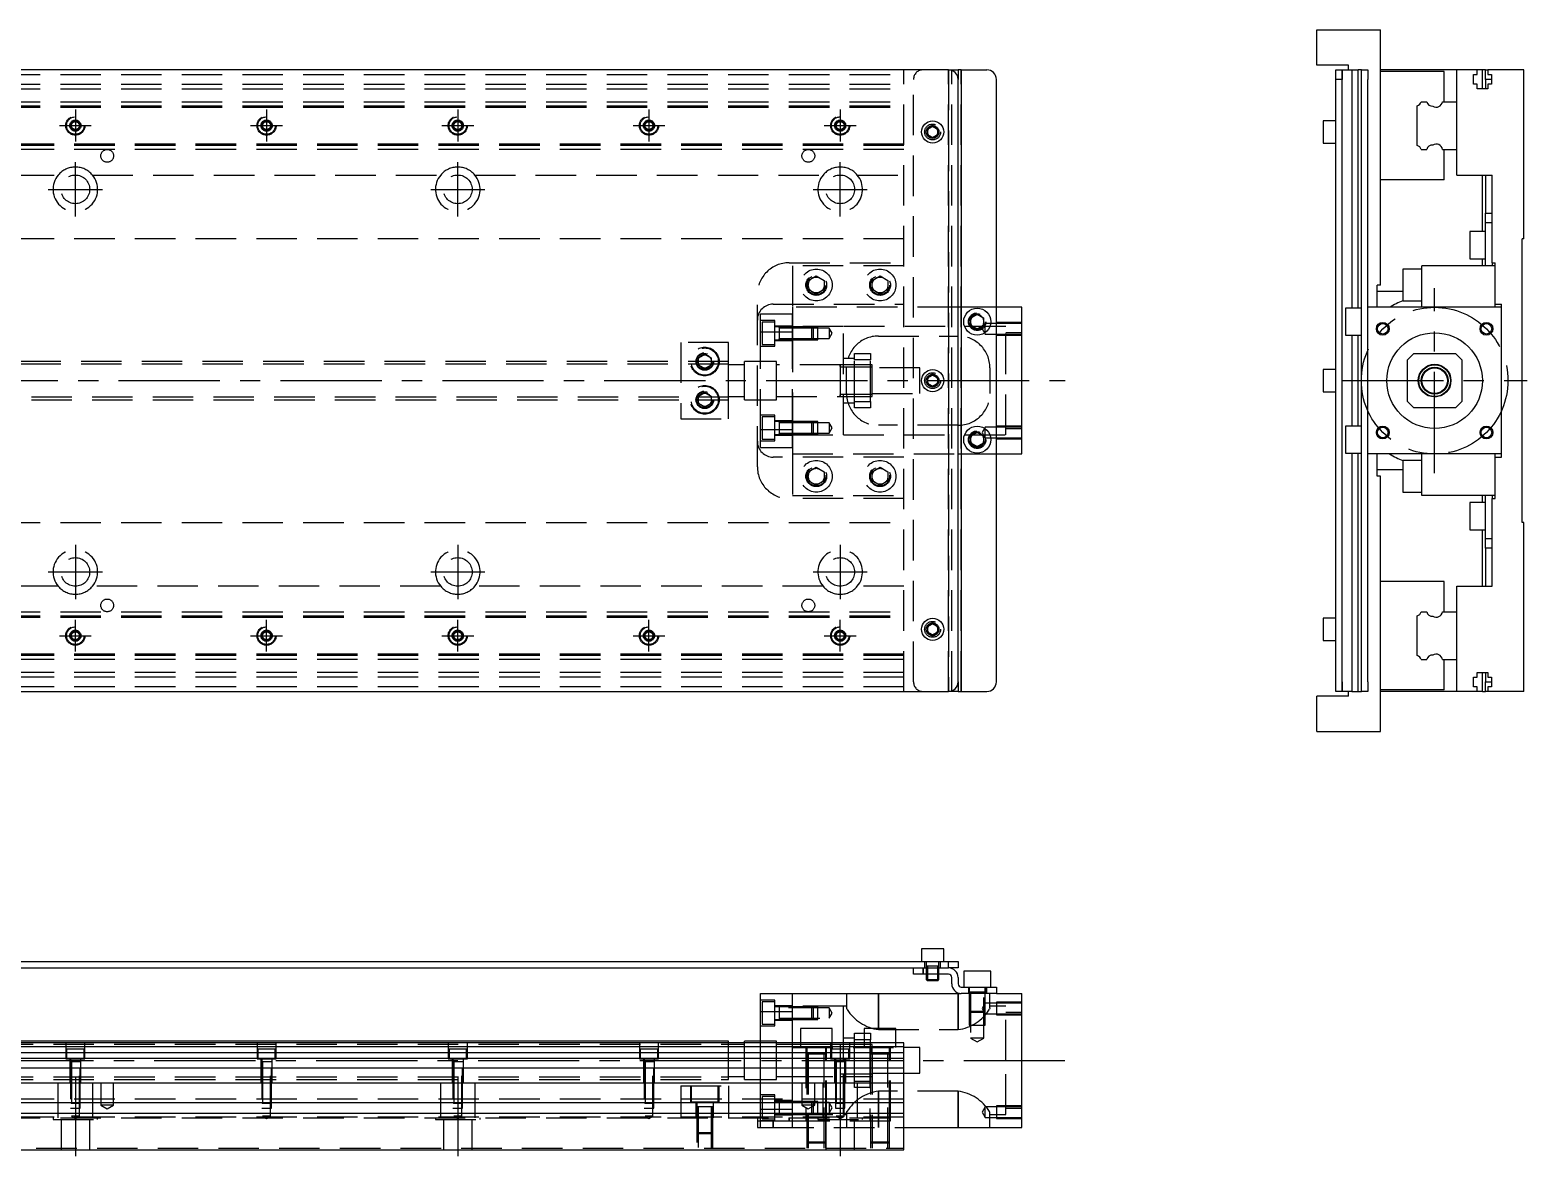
# Model space of a CAD drawing. Extents: x -28 to 973, y -273 to 112.
# Drawn here: x 502.7 to 972.5, y -243.2 to 110 of the extents above; entities that cross this region are included whole.
import ezdxf

# ---------------------------------------------------------------- set-up
doc = ezdxf.new("R2010")
doc.units = 0
doc.linetypes.add('CENTER', pattern=[50.8, 31.75, -6.35, 6.35, -6.35])
doc.linetypes.add('DASHED', pattern=[19.05, 12.7, -6.35])
doc.layers.get('0').update_dxf_attribs({"linetype": 'CONTINUOUS'})
doc.layers.add('CENTER', color=1, linetype='CENTER')

msp = doc.modelspace()

# ---------------------------------------------------------------- linework, layer by layer
at = {"color": 7, "linetype": 'CONTINUOUS'}
for p, q in [((906.53, 99), (906.53, 110)), ((906.53, 110), (926.53, 110)), ((926.53, 30), (926.53, 110)), ((916.53, 99), (906.53, 99)), ((916.53, 97.5), (916.53, 99)), ((791, 97.5), (3, 97.5)), ((791, 97.5), (794, 97.5)), ((794, 97.5), (794, 94.5)), ((795, 97.5), (794, 97.5)), ((794, -94.5), (794, 94.5)), ((795, 97.5), (795, -97.5)), ((795, 97.5), (803, 97.5)), ((806, -94.5), (806, 94.5)), ((912.53, 97.5), (914.53, 97.5)), ((912.53, 94.5), (912.53, 97.5)), ((914.53, 94.5), (912.53, 94.5)), ((912.53, -94.5), (912.53, 94.5)), ((914.53, 97.5), (917.53, 97.5)), ((914.53, 97.5), (914.53, 94.5)), ((914.53, -94.5), (914.53, 94.5)), ((917.53, 97.5), (917.53, 22.75)), ((917.53, 97.5), (919.53, 97.5)), ((919.53, 22.75), (919.53, 97.5)), ((920.53, 97.5), (919.53, 97.5)), ((920.53, 97.5), (922.53, 97.5)), ((920.53, 94.5), (920.53, 97.5)), ((920.53, -94.5), (920.53, 94.5)), ((922.53, 97.5), (922.53, 94.5)), ((922.53, 23), (922.53, 94.5)), ((950.53, 97.5), (926.53, 97.5)), ((946.53, 97), (926.53, 97)), ((946.53, 87.5), (946.53, 97)), ((950.53, 87.5), (950.53, 97.5)), ((956.83, 97.5), (950.53, 97.5)), ((955.68, 96), (956.83, 96)), ((955.68, 93), (955.68, 96)), ((958.53, 97.5), (956.83, 97.5)), ((956.83, 96), (956.83, 97.5)), ((958.53, 91.5), (958.53, 97.5)), ((959.53, 97.5), (958.53, 97.5)), ((959.53, 97.5), (960.23, 97.5)), ((959.53, 94.5), (959.53, 97.5)), ((961.38, 94.5), (959.53, 94.5)), ((959.53, 94.5), (959.53, 91.5)), ((960.23, 97.5), (960.23, 96)), ((971.53, 97.5), (960.23, 97.5)), ((960.23, 96), (961.38, 96)), ((961.38, 96), (961.38, 93)), ((971.53, 44.5), (971.53, 97.5)), ((956.83, 93), (955.68, 93)), ((956.83, 91.5), (956.83, 93)), ((960.23, 91.5), (956.83, 91.5)), ((960.23, 93), (960.23, 91.5)), ((961.38, 93), (960.23, 93)), ((938.03, 73.752272), (938.03, 86.247728)), ((939.282272, 87.5), (941.05668, 87.5)), ((946.007372, 87.5), (950.53, 87.5)), ((950.53, 72.5), (950.53, 87.5)), ((950.53, 72.5), (950.53, 87.5)), ((908.53, 81.5), (908.53, 78)), ((912.53, 81.5), (908.53, 81.5)), ((784.5, 78.866026), (786, 79.73205)), ((784.5, 77.133974), (784.5, 78.866026)), ((786, 76.26795), (784.5, 77.133974)), ((786, 79.73205), (787.5, 78.866026)), ((787.5, 77.133974), (786, 76.26795)), ((787.5, 78.866026), (787.5, 77.133974)), ((908.53, 78), (908.53, 74.5)), ((908.53, 74.5), (912.53, 74.5)), ((939.282272, 72.5), (941.05668, 72.5)), ((946.007372, 72.5), (950.53, 72.5)), ((946.53, 63), (946.53, 72.5)), ((950.53, 64.5), (950.53, 72.5)), ((946.53, 63), (926.53, 63)), ((950.53, 64.5), (961.53, 64.5)), ((958.53, 46.75), (958.53, 64.5)), ((959.53, 64.5), (959.53, 52.5)), ((961.53, 37), (961.53, 64.5)), ((959.53, 49.5), (959.53, 52.5)), ((959.53, 52.5), (961.53, 52.5)), ((961.53, 49.5), (959.53, 49.5)), ((959.53, 36), (959.53, 49.5)), ((954.53, 46.75), (954.53, 42.5)), ((959.53, 46.75), (954.53, 46.75)), ((954.53, 42.5), (954.53, 38.25)), ((971.53, 44.5), (971.03, 44.5)), ((971.03, -44.5), (971.03, 44.5)), ((954.53, 38.25), (959.53, 38.25)), ((958.53, 36), (958.53, 38.25)), ((933.53, 35), (933.53, 30)), ((939.53, 35), (933.53, 35)), ((962.53, 36), (939.53, 36)), ((939.53, 23), (939.53, 36)), ((961.53, 37), (962.53, 37)), ((961.53, 37), (961.53, 36)), ((962.53, 36), (962.53, 37)), ((962.53, 24), (962.53, 36)), ((962.53, 24), (962.53, 36)), ((926.53, 30), (925.53, 30)), ((925.53, 25), (925.53, 30)), ((933.53, 30), (933.53, 25)), ((933.53, 28), (925.53, 28)), ((925.53, 23), (925.53, 25)), ((933.53, 25), (939.53, 25)), ((962.53, 23), (962.53, 24)), ((962.53, 24), (964.53, 24)), ((964.53, 23), (964.53, 24)), ((798, 19.6547), (800, 20.809402)), ((798, 17.3453), (798, 19.6547)), ((800, 20.809402), (802, 19.6547)), ((802, 19.6547), (802, 17.3453)), ((814, 23), (806, 23)), ((814, -23), (814, 23)), ((915.53, 22.75), (915.53, 18.5)), ((920.53, 22.75), (915.53, 22.75)), ((922.53, -23), (922.53, 23)), ((964.53, 23), (922.53, 23)), ((964.53, -23), (964.53, 23)), ((800, 16.190598), (798, 17.3453)), ((802, 17.3453), (800, 16.190598)), ((915.53, 18.5), (915.53, 14.25)), ((915.53, 14.25), (920.53, 14.25)), ((917.53, 14.25), (917.53, -14.25)), ((919.53, -14.25), (919.53, 14.25)), ((937.03, 8.5), (935.03, 6.5)), ((935.03, -6.5), (935.03, 6.5)), ((937.03, 8.5), (950.03, 8.5)), ((952.03, 6.5), (950.03, 8.5)), ((952.03, 6.5), (952.03, -6.5)), ((784.5, 0.866026), (786, 1.73205)), ((784.5, -0.866026), (784.5, 0.866026)), ((786, 1.73205), (787.5, 0.866026)), ((787.5, 0.866026), (787.5, -0.866026)), ((908.53, 3.5), (908.53, 0)), ((912.53, 3.5), (908.53, 3.5)), ((786, -1.73205), (784.5, -0.866026)), ((787.5, -0.866026), (786, -1.73205)), ((908.53, 0), (908.53, -3.5)), ((908.53, -3.5), (912.53, -3.5)), ((935.03, -6.5), (937.03, -8.5)), ((950.03, -8.5), (937.03, -8.5)), ((950.03, -8.5), (952.03, -6.5)), ((798, -17.3453), (800, -16.190598)), ((798, -19.6547), (798, -17.3453)), ((800, -16.190598), (802, -17.3453)), ((802, -17.3453), (802, -19.6547)), ((915.53, -14.25), (915.53, -18.5)), ((920.53, -14.25), (915.53, -14.25)), ((915.53, -18.5), (915.53, -22.75)), ((800, -20.809402), (798, -19.6547)), ((802, -19.6547), (800, -20.809402)), ((806, -23), (814, -23)), ((915.53, -22.75), (920.53, -22.75)), ((917.53, -22.75), (917.53, -97.5)), ((919.53, -97.5), (919.53, -22.75)), ((964.53, -23), (922.53, -23)), ((922.53, -94.5), (922.53, -23)), ((925.53, -25), (925.53, -23)), ((939.53, -36), (939.53, -23)), ((962.53, -24), (962.53, -23)), ((964.53, -24), (964.53, -23)), ((925.53, -30), (925.53, -25)), ((933.53, -28), (925.53, -28)), ((933.53, -25), (933.53, -30)), ((939.53, -25), (933.53, -25)), ((962.53, -36), (962.53, -24)), ((962.53, -36), (962.53, -24)), ((962.53, -24), (964.53, -24)), ((926.53, -30), (925.53, -30)), ((926.53, -110), (926.53, -30)), ((933.53, -30), (933.53, -35)), ((933.53, -35), (939.53, -35)), ((962.53, -36), (939.53, -36)), ((958.53, -38.25), (958.53, -36)), ((959.53, -49.5), (959.53, -36)), ((961.53, -36), (961.53, -37)), ((961.53, -64.5), (961.53, -37)), ((961.53, -37), (962.53, -37)), ((962.53, -37), (962.53, -36)), ((954.53, -38.25), (954.53, -42.5)), ((959.53, -38.25), (954.53, -38.25)), ((954.53, -42.5), (954.53, -46.75)), ((954.53, -46.75), (959.53, -46.75)), ((958.53, -64.5), (958.53, -46.75)), ((971.53, -44.5), (971.03, -44.5)), ((971.53, -97.5), (971.53, -44.5)), ((959.53, -49.5), (961.53, -49.5)), ((959.53, -52.5), (959.53, -49.5)), ((961.53, -52.5), (959.53, -52.5)), ((959.53, -52.5), (959.53, -64.5)), ((946.53, -63), (926.53, -63)), ((946.53, -72.5), (946.53, -63)), ((950.53, -72.5), (950.53, -64.5)), ((950.53, -64.5), (961.53, -64.5)), ((908.53, -74.5), (908.53, -78)), ((912.53, -74.5), (908.53, -74.5)), ((938.03, -86.247728), (938.03, -73.752272)), ((939.282272, -72.5), (941.05668, -72.5)), ((946.007372, -72.5), (950.53, -72.5)), ((950.53, -87.5), (950.53, -72.5)), ((950.53, -87.5), (950.53, -72.5)), ((784.5, -77.133974), (786, -76.26795)), ((784.5, -78.866026), (784.5, -77.133974)), ((786, -79.73205), (784.5, -78.866026)), ((786, -76.26795), (787.5, -77.133974)), ((787.5, -78.866026), (786, -79.73205)), ((787.5, -77.133974), (787.5, -78.866026)), ((908.53, -78), (908.53, -81.5)), ((908.53, -81.5), (912.53, -81.5)), ((939.282272, -87.5), (941.05668, -87.5)), ((946.007372, -87.5), (950.53, -87.5)), ((946.53, -97), (946.53, -87.5)), ((950.53, -97.5), (950.53, -87.5)), ((955.68, -93), (956.83, -93)), ((955.68, -96), (955.68, -93)), ((956.83, -91.5), (960.23, -91.5)), ((956.83, -93), (956.83, -91.5)), ((958.53, -97.5), (958.53, -91.5)), ((959.53, -91.5), (959.53, -94.5)), ((960.23, -91.5), (960.23, -93)), ((960.23, -93), (961.38, -93)), ((961.38, -93), (961.38, -96)), ((3, -97.5), (791, -97.5)), ((794, -97.5), (791, -97.5)), ((794, -94.5), (794, -97.5)), ((794, -97.5), (795, -97.5)), ((795, -97.5), (803, -97.5)), ((912.53, -97.5), (912.53, -94.5)), ((914.53, -97.5), (912.53, -97.5)), ((914.53, -94.5), (914.53, -97.5)), ((917.53, -97.5), (914.53, -97.5)), ((916.53, -99), (916.53, -97.5)), ((917.53, -97.5), (919.53, -97.5)), ((919.53, -97.5), (920.53, -97.5)), ((920.53, -97.5), (920.53, -94.5)), ((922.53, -97.5), (920.53, -97.5)), ((922.53, -94.5), (922.53, -97.5)), ((946.53, -97), (926.53, -97)), ((950.53, -97.5), (926.53, -97.5)), ((956.83, -97.5), (950.53, -97.5)), ((956.83, -96), (955.68, -96)), ((956.83, -97.5), (956.83, -96)), ((958.53, -97.5), (956.83, -97.5)), ((958.53, -97.5), (959.53, -97.5)), ((959.53, -94.5), (961.38, -94.5)), ((959.53, -97.5), (959.53, -94.5)), ((960.23, -97.5), (959.53, -97.5)), ((960.23, -96), (960.23, -97.5)), ((961.38, -96), (960.23, -96)), ((971.53, -97.5), (960.23, -97.5)), ((906.53, -110), (906.53, -99)), ((916.53, -99), (906.53, -99)), ((906.53, -110), (926.53, -110)), ((789.5, -178.21), (782.5, -178.21)), ((782.5, -178.21), (782.5, -182.21)), ((789.5, -182.21), (789.5, -178.21)), ((497, -182.21), (791, -182.21)), ((791, -184.21), (791, -182.21)), ((791, -182.21), (794, -182.21)), ((794, -182.21), (794, -184.21)), ((497, -184.21), (783, -184.21)), ((780, -186.21), (780, -184.21)), ((783, -186.21), (780, -186.21)), ((783, -184.21), (791, -184.21)), ((783, -184.21), (791, -184.21)), ((791, -186.21), (783, -186.21)), ((784, -186.21), (784, -187.86)), ((784, -187.86), (788, -187.86)), ((784, -187.86), (784.35, -188.21)), ((784.35, -186.21), (784.35, -188.21)), ((787.65, -188.21), (787.65, -186.21)), ((787.65, -188.21), (788, -187.86)), ((788, -187.86), (788, -186.21)), ((794, -184.21), (791, -184.21)), ((792, -189.21), (792, -187.21)), ((794, -187.21), (794, -189.21)), ((804.25, -185.21), (795.75, -185.21)), ((795.75, -185.21), (795.75, -190.21)), ((804.25, -190.21), (804.25, -185.21)), ((732, -197.88029), (732, -192.21)), ((732, -192.21), (742, -192.21)), ((742, -192.21), (795, -192.21)), ((742, -207.71), (742, -192.21)), ((787.65, -188.21), (784.35, -188.21)), ((795, -190.21), (803, -190.21)), ((803, -192.21), (795, -192.21)), ((803, -192.21), (803, -190.21)), ((803, -190.21), (806, -190.21)), ((806, -192.21), (803, -192.21)), ((806, -190.21), (806, -192.21)), ((806, -192.21), (814, -192.21)), ((814, -234.21), (814, -192.21)), ((732, -197.88029), (742, -197.88029)), ((732, -207.71), (732, -197.88029)), ((754.5, -203.21), (744.5, -203.21)), ((744.5, -203.21), (744.5, -207.71)), ((754.5, -207.71), (754.5, -203.21)), ((774.5, -203.21), (764.5, -203.21)), ((764.5, -203.21), (764.5, -207.71)), ((774.5, -207.71), (774.5, -203.21)), ((722, -207.21), (490.5, -207.21)), ((777, -207.71), (490.5, -207.71)), ((777, -208.962272), (490.5, -208.962272)), ((490.5, -210.73668), (777, -210.73668)), ((722, -207.71), (722, -207.21)), ((727, -207.71), (727, -207.21)), ((732, -207.21), (727, -207.21)), ((757, -208.209994), (757, -218.210006)), ((758, -208.96), (757, -208.96)), ((757, -211.01), (757, -212.71)), ((761.5, -208.96), (758, -208.96)), ((764.5, -208.96), (761.5, -208.96)), ((766.5, -208.96), (764.5, -208.96)), ((767, -208.96), (766.5, -208.96)), ((777, -241.21), (777, -207.71)), ((777, -212.633076), (490.5, -212.633076)), ((777, -215.687372), (490.5, -215.687372)), ((757, -212.71), (757, -217.46)), ((757, -213.21), (757, -218.210006)), ((17, -220.21), (777, -220.21)), ((757, -217.46), (767, -217.46)), ((777, -226.51), (17, -226.51)), ((777, -229.91), (17, -229.91)), ((755.75, -226.51), (755.75, -226.71)), ((777, -234.21), (814, -234.21)), ((17, -241.21), (777, -241.21))]:
    msp.add_line(p, q, dxfattribs=at)
at = {"color": 3, "linetype": 'DASHED'}
for p, q in [((17, 96), (777, 96)), ((777, -97.5), (777, 97.5)), ((780, -94.5), (780, 94.5)), ((791, -97.5), (791, 97.5)), ((791, 97.5), (791, -97.5)), ((792, -97.5), (792, 97.5)), ((795, -97.5), (795, 97.5)), ((914.53, 94.5), (914.53, 97.5)), ((17, 93), (777, 93)), ((17, 91.5), (777, 91.5)), ((17, 87.5), (777, 87.5)), ((17, 86.247728), (777, 86.247728)), ((17, 86.1147), (777, 86.1147)), ((17, 86.1), (777, 86.1)), ((17, 85.8), (777, 85.8)), ((515.75, 80.721688), (517, 81.443376)), ((515.75, 79.278312), (515.75, 80.721688)), ((517, 81.443376), (518.25, 80.721688)), ((518.25, 80.721688), (518.25, 79.278312)), ((518.477374, 80.25955), (518.5, 80)), ((575.5, 80), (575.516134, 80.21941)), ((575.75, 80.721688), (577, 81.443376)), ((575.75, 79.278312), (575.75, 80.721688)), ((577, 81.443376), (578.25, 80.721688)), ((578.25, 80.721688), (578.25, 79.278312)), ((635.75, 80.721688), (637, 81.443376)), ((635.75, 79.278312), (635.75, 80.721688)), ((637, 81.443376), (638.25, 80.721688)), ((638.25, 80.721688), (638.25, 79.278312)), ((638.477374, 80.25955), (638.5, 80)), ((695.75, 80.721688), (697, 81.443376)), ((695.75, 79.278312), (695.75, 80.721688)), ((697, 81.443376), (698.25, 80.721688)), ((698.25, 80.721688), (698.25, 79.278312)), ((698.477374, 80.25955), (698.5, 80)), ((755.75, 80.721688), (757, 81.443376)), ((755.75, 79.278312), (755.75, 80.721688)), ((757, 81.443376), (758.25, 80.721688)), ((758.25, 80.721688), (758.25, 79.278312)), ((758.477374, 80.25955), (758.5, 80)), ((517, 78.556624), (515.75, 79.278312)), ((518.25, 79.278312), (517, 78.556624)), ((577, 78.556624), (575.75, 79.278312)), ((578.25, 79.278312), (577, 78.556624)), ((637, 78.556624), (635.75, 79.278312)), ((638.25, 79.278312), (637, 78.556624)), ((697, 78.556624), (695.75, 79.278312)), ((698.25, 79.278312), (697, 78.556624)), ((757, 78.556624), (755.75, 79.278312)), ((758.25, 79.278312), (757, 78.556624)), ((787.973226, 78.326156), (788, 78)), ((777, 74.2), (17, 74.2)), ((777, 73.9), (17, 73.9)), ((777, 73.8853), (17, 73.8853)), ((777, 73.752272), (17, 73.752272)), ((777, 72.5), (17, 72.5)), ((402.361903, 64.5), (511.638097, 64.5)), ((522.361903, 64.5), (631.638097, 64.5)), ((642.361903, 64.5), (751.638098, 64.5)), ((762.361902, 64.5), (777, 64.5)), ((777, 44.5), (17, 44.5)), ((741, 37), (777, 37)), ((777, 36), (742, 36)), ((742, 36), (742, 23)), ((747, 31.443376), (749.5, 32.886752)), ((749.5, 32.886752), (752, 31.443376)), ((767, 31.443376), (769.5, 32.886752)), ((769.5, 32.886752), (772, 31.443376)), ((777, 36), (777, 37)), ((746.5, 30), (746.520026, 30.346056)), ((747, 28.556624), (747, 31.443376)), ((749.5, 27.113248), (747, 28.556624)), ((752, 28.556624), (749.5, 27.113248)), ((752, 31.443376), (752, 28.556624)), ((766.5, 30), (766.520026, 30.346056)), ((767, 28.556624), (767, 31.443376)), ((769.5, 27.113248), (767, 28.556624)), ((772, 28.556624), (769.5, 27.113248)), ((772, 31.443376), (772, 28.556624)), ((731, -27), (731, 27)), ((736, 24), (777, 24)), ((732, 21), (742, 21)), ((732, 15.32971), (732, 21)), ((736.5, 18.849242), (732, 18.849242)), ((736.5, 10.849242), (736.5, 18.849242)), ((794, 23), (742, 23)), ((742, 23), (742, 15.32971)), ((742, 15.32971), (742, 21)), ((806, 23), (794, 23)), ((797.5, 18.5), (797.52689, 18.865682)), ((732, -15.32971), (732, 15.32971)), ((732, 15.32971), (742, 15.32971)), ((732.5, 18.349242), (732.5, 11.349242)), ((736.5, 18.349242), (732.5, 18.349242)), ((742, 17.099242), (736.5, 17.099242)), ((737.905, 16.849242), (736.5, 16.849242)), ((742, 16.849242), (737.895, 16.849242)), ((737.9, 16.849248), (737.9, 12.849238)), ((737.9, 16.849248), (737.9, 12.849238)), ((737.9, 16.849248), (737.9, 12.849238)), ((737.9, 16.849242), (737.9, 16.63278)), ((737.9, 16.632534), (737.9, 16.849242)), ((737.9, 16.63278), (737.9, 13.065704)), ((742, 16.499242), (737.9, 16.499242)), ((758, 17), (742, 17)), ((758, 17), (742, 17)), ((748.15, 16.849242), (742, 16.849242)), ((748.15, 16.849238), (742, 16.849238)), ((748.5, 16.499242), (742, 16.499242)), ((748.5, 16.499242), (742, 16.499242)), ((742, 15.32971), (742, -15.32971)), ((742, -15.32971), (742, 15.32971)), ((748.15, 12.849242), (748.15, 16.849242)), ((748.5, 16.499242), (748.15, 16.849242)), ((750, 16.849238), (748.15, 16.849238)), ((748.5, 16.499242), (748.5, 13.199242)), ((750, 16.499242), (748.5, 16.499242)), ((750, 12.849248), (750, 16.849238)), ((753.5, 16.499242), (750, 16.499242)), ((753.5, 16.499242), (753.5, 14.849242)), ((754.452628, 14.849242), (753.5, 16.499242)), ((753.5, 14.849242), (753.5, 13.199242)), ((753.5, 13.199242), (754.452628, 14.849242)), ((758, -17), (758, 17)), ((809, 17), (758, 17)), ((801.90257, 16.878676), (801.547372, 16.263456)), ((801.547372, 16.263456), (802.5, 14.613456)), ((802.5, 17.913456), (802.355836, 17.663756)), ((802.5, 14.613456), (802.5, 17.913456)), ((806, 17.913456), (802.5, 17.913456)), ((802.5, 14.613456), (806, 14.613456)), ((814, 18.26345), (806, 18.26345)), ((814, 17.913456), (806, 17.913456)), ((806, 14.613456), (814, 14.613456)), ((806, 14.26346), (814, 14.26346)), ((809, -17), (809, 17)), ((814, 15), (809, 15)), ((707, 12), (707, -12)), ((722, 12), (707, 12)), ((722, 6), (722, 12)), ((732, 10.849242), (736.5, 10.849242)), ((732.5, 11.349242), (736.5, 11.349242)), ((736.5, 12.849242), (737.905, 12.849242)), ((736.5, 12.599242), (742, 12.599242)), ((737.895, 12.849242), (742, 12.849242)), ((737.9, 13.199242), (742, 13.199242)), ((737.9, 12.849242), (737.9, 13.06591)), ((737.9, 13.065704), (737.9, 12.849242)), ((742, 13.199242), (748.5, 13.199242)), ((742, 13.199242), (748.5, 13.199242)), ((742, 12.849248), (748.15, 12.849248)), ((742, 12.849242), (748.15, 12.849242)), ((748.15, 12.849242), (748.5, 13.199242)), ((748.15, 12.849248), (750, 12.849248)), ((748.5, 13.199242), (750, 13.199242)), ((750, 13.199242), (753.5, 13.199242)), ((769, 14), (794, 14)), ((722, 6), (427, 6)), ((722, 5.125), (427, 5.125)), ((712, 6), (712.018502, 6.303588)), ((712.5, 7.1547), (714.5, 8.309402)), ((712.5, 4.8453), (712.5, 7.1547)), ((714.5, 3.690598), (712.5, 4.8453)), ((714.5, 8.309402), (716.5, 7.1547)), ((716.5, 4.8453), (714.5, 3.690598)), ((716.5, 7.1547), (716.5, 4.8453)), ((722, -6), (722, 6)), ((727, 5), (722, 5)), ((727, -6), (727, 6)), ((732, 6), (727, 6)), ((737, 6), (732, 6)), ((737, 6), (732, 6)), ((737, -6), (737, 6)), ((737, -6), (737, 6)), ((757.005, 5), (737, 5)), ((756.995, 5), (737, 5)), ((766.5, 5), (756.995, 5)), ((757.005, 5), (756.995, 5)), ((757, 5.000006), (757, -5.000006)), ((757, 5.000006), (757, -5.000006)), ((757, 4.43509), (757, 5)), ((757, 5), (757, 4.435078)), ((766.5, 5), (757.005, 5)), ((761.5, 7), (758, 7)), ((761.5, 8.5), (766.5, 8.5)), ((761.5, 6.5), (761.5, 8.5)), ((766.5, 6.5), (761.5, 6.5)), ((761.5, -6.5), (761.5, 6.5)), ((766.5, 8.5), (766.5, 6.5)), ((766.5, -6.5), (766.5, 6.5)), ((767, 5), (766.5, 5)), ((767, -5), (767, 5)), ((757, 4.435078), (757, -4.43509)), ((767, 4.25), (757, 4.25)), ((759, -4), (759, 4)), ((782, 4), (767, 4)), ((782, -4), (782, 4)), ((784, 0), (784.023172, 0.30356)), ((804, 4), (804, -4)), ((712.5, -4.8453), (714.5, -3.690598)), ((714.5, -3.690598), (716.5, -4.8453)), ((757, -4.25), (767, -4.25)), ((757, -5), (757, -4.435078)), ((757, -4.43509), (757, -5)), ((767, -4), (782, -4)), ((427, -5.125), (722, -5.125)), ((427, -6), (722, -6)), ((712, -6), (712.018502, -5.696412)), ((712.5, -7.1547), (712.5, -4.8453)), ((714.5, -8.309402), (712.5, -7.1547)), ((716.5, -7.1547), (714.5, -8.309402)), ((716.5, -4.8453), (716.5, -7.1547)), ((722, -5), (727, -5)), ((722, -12), (722, -6)), ((727, -6), (732, -6)), ((732, -6), (737, -6)), ((732, -6), (737, -6)), ((737, -5), (757.005, -5)), ((737, -5), (756.995, -5)), ((756.995, -5), (766.5, -5)), ((756.995, -5), (757.005, -5)), ((757.005, -5), (766.5, -5)), ((758, -7), (761.5, -7)), ((761.5, -6.5), (766.5, -6.5)), ((761.5, -8.5), (761.5, -6.5)), ((766.5, -8.5), (761.5, -8.5)), ((766.5, -5), (767, -5)), ((766.5, -6.5), (766.5, -8.5)), ((943.53, -5), (944.137178, -4.962996)), ((707, -12), (722, -12)), ((736.5, -10.849242), (732, -10.849242)), ((732.5, -11.349242), (732.5, -18.349242)), ((736.5, -11.349242), (732.5, -11.349242)), ((736.5, -18.849242), (736.5, -10.849242)), ((742, -12.599242), (736.5, -12.599242)), ((737.905, -12.849242), (736.5, -12.849242)), ((742, -12.849244), (737.895, -12.849242)), ((737.9, -12.849238), (737.9, -16.849248)), ((737.9, -12.849238), (737.9, -16.849248)), ((737.9, -12.849242), (737.9, -13.065704)), ((737.9, -13.06595), (737.9, -12.849242)), ((737.9, -13.065704), (737.9, -16.63278)), ((742, -13.199242), (737.9, -13.199242)), ((748.15, -12.849242), (742, -12.849244)), ((748.15, -12.849248), (742, -12.849248)), ((748.5, -13.199242), (742, -13.199242)), ((748.5, -13.199242), (742, -13.199242)), ((748.15, -16.849242), (748.15, -12.849242)), ((748.5, -13.199242), (748.15, -12.849242)), ((750, -12.849248), (748.15, -12.849248)), ((748.5, -13.199242), (748.5, -16.499242)), ((750, -13.199242), (748.5, -13.199242)), ((750, -16.849238), (750, -12.849248)), ((753.5, -13.199242), (750, -13.199242)), ((753.5, -13.199242), (753.5, -16.499242)), ((754.452628, -14.849242), (753.5, -13.199242)), ((794, -14), (769, -14)), ((732, -15.32971), (742, -15.32971)), ((732, -21), (732, -15.32971)), ((732.5, -18.349242), (736.5, -18.349242)), ((736.5, -16.849242), (737.905, -16.849242)), ((736.5, -17.099242), (742, -17.099242)), ((737.895, -16.849242), (742, -16.84924)), ((737.9, -16.499242), (742, -16.499242)), ((737.9, -16.849242), (737.9, -16.632574)), ((737.9, -16.63278), (737.9, -16.849242)), ((742, -15.32971), (742, -23)), ((742, -21), (742, -15.32971)), ((742, -16.499242), (748.5, -16.499242)), ((742, -16.499242), (748.5, -16.499242)), ((742, -16.849238), (748.15, -16.849238)), ((742, -16.84924), (748.15, -16.849242)), ((742, -17), (758, -17)), ((742, -17), (758, -17)), ((748.15, -16.849242), (748.5, -16.499242)), ((748.15, -16.849238), (750, -16.849238)), ((748.5, -16.499242), (750, -16.499242)), ((750, -16.499242), (753.5, -16.499242)), ((753.5, -16.499242), (754.452628, -14.849242)), ((758, -17), (809, -17)), ((802.5, -14.613456), (801.547372, -16.263456)), ((801.547372, -16.263456), (801.90364, -16.880528)), ((802.355326, -17.662872), (802.5, -17.913456)), ((802.483582, -18.213962), (802.5, -18.5)), ((802.5, -17.913456), (802.5, -14.613456)), ((806, -14.613456), (802.5, -14.613456)), ((802.5, -17.913456), (806, -17.913456)), ((814, -14.26346), (806, -14.26346)), ((814, -14.613456), (806, -14.613456)), ((806, -17.913456), (814, -17.913456)), ((806, -18.26345), (814, -18.26345)), ((809, -15), (814, -15)), ((732, -18.849242), (736.5, -18.849242)), ((732, -21), (742, -21)), ((742, -23), (794, -23)), ((742, -23), (742, -36)), ((794, -23), (806, -23)), ((777, -24), (736, -24)), ((747, -28.556624), (749.5, -27.113248)), ((749.5, -27.113248), (752, -28.556624)), ((767, -28.556624), (769.5, -27.113248)), ((769.5, -27.113248), (772, -28.556624)), ((747, -31.443376), (747, -28.556624)), ((749.5, -32.886752), (747, -31.443376)), ((752, -31.443376), (749.5, -32.886752)), ((752, -28.556624), (752, -31.443376)), ((752.477798, -29.635694), (752.5, -30)), ((767, -31.443376), (767, -28.556624)), ((769.5, -32.886752), (767, -31.443376)), ((772, -31.443376), (769.5, -32.886752)), ((772, -28.556624), (772, -31.443376)), ((772.477798, -29.635694), (772.5, -30)), ((777, -37), (741, -37)), ((742, -36), (777, -36)), ((17, -44.5), (777, -44.5)), ((511.638097, -64.5), (402.361903, -64.5)), ((631.638097, -64.5), (522.361903, -64.5)), ((751.638098, -64.5), (642.361903, -64.5)), ((777, -64.5), (762.361902, -64.5)), ((17, -72.5), (777, -72.5)), ((17, -73.752272), (777, -73.752272)), ((17, -73.8853), (777, -73.8853)), ((17, -73.9), (777, -73.9)), ((17, -74.2), (777, -74.2)), ((777, -73.752272), (777, -72.5)), ((515.75, -79.278312), (517, -78.556624)), ((515.75, -80.721688), (515.75, -79.278312)), ((517, -78.556624), (518.25, -79.278312)), ((518.25, -79.278312), (518.25, -80.721688)), ((518.477374, -79.74045), (518.5, -80)), ((575.75, -79.278312), (577, -78.556624)), ((575.75, -80.721688), (575.75, -79.278312)), ((577, -78.556624), (578.25, -79.278312)), ((578.25, -79.278312), (578.25, -80.721688)), ((578.477374, -79.74045), (578.5, -80)), ((635.75, -79.278312), (637, -78.556624)), ((635.75, -80.721688), (635.75, -79.278312)), ((637, -78.556624), (638.25, -79.278312)), ((638.25, -79.278312), (638.25, -80.721688)), ((638.477374, -79.74045), (638.5, -80)), ((695.75, -79.278312), (697, -78.556624)), ((695.75, -80.721688), (695.75, -79.278312)), ((697, -78.556624), (698.25, -79.278312)), ((698.25, -79.278312), (698.25, -80.721688)), ((698.477374, -79.74045), (698.5, -80)), ((755.5, -80), (755.516134, -79.78059)), ((755.75, -79.278312), (757, -78.556624)), ((755.75, -80.721688), (755.75, -79.278312)), ((757, -78.556624), (758.25, -79.278312)), ((758.25, -79.278312), (758.25, -80.721688)), ((787.973226, -77.673844), (788, -78)), ((517, -81.443376), (515.75, -80.721688)), ((518.25, -80.721688), (517, -81.443376)), ((577, -81.443376), (575.75, -80.721688)), ((578.25, -80.721688), (577, -81.443376)), ((637, -81.443376), (635.75, -80.721688)), ((638.25, -80.721688), (637, -81.443376)), ((697, -81.443376), (695.75, -80.721688)), ((698.25, -80.721688), (697, -81.443376)), ((757, -81.443376), (755.75, -80.721688)), ((758.25, -80.721688), (757, -81.443376)), ((777, -85.8), (17, -85.8)), ((777, -86.1), (17, -86.1)), ((777, -86.1147), (17, -86.1147)), ((777, -86.247728), (17, -86.247728)), ((777, -87.5), (17, -87.5)), ((777, -91.5), (17, -91.5)), ((777, -93), (17, -93)), ((777, -96), (17, -96)), ((914.53, -97.5), (914.53, -94.5)), ((783.5, -182.21), (783.5, -184.21)), ((784, -182.21), (784, -186.21)), ((788, -186.21), (788, -182.21)), ((788.5, -184.21), (788.5, -182.21)), ((780, -184.21), (783, -184.21)), ((783, -184.21), (783, -186.21)), ((783, -186.21), (783, -184.21)), ((788.000006, -183.61), (783.999994, -183.61)), ((784.000006, -184.21), (784.000006, -186.21)), ((784.35, -183.61), (784.35, -186.21)), ((787.65, -186.21), (787.65, -183.61)), ((787.999994, -186.21), (787.999994, -184.21)), ((759, -192.21), (759, -196.687288)), ((769, -203.56635), (769, -192.21)), ((769, -192.21), (769, -203.56635)), ((794, -192.21), (794, -203.56635)), ((794, -203.56635), (794, -192.21)), ((797.25, -190.21), (797.25, -192.21)), ((802.500006, -191.81), (797.499994, -191.81)), ((797.5, -190.21), (797.500006, -202.21)), ((797.500006, -190.21), (797.500006, -197.81)), ((797.9, -191.81), (797.9, -206.21)), ((802.1, -206.21), (802.1, -191.81)), ((802.499994, -202.21), (802.5, -190.21)), ((802.75, -192.21), (802.75, -190.21)), ((804, -196.687288), (804, -192.21)), ((736.5, -194.360758), (732, -194.360758)), ((732.5, -194.860758), (732.5, -198.360758)), ((736.5, -194.860758), (732.5, -194.860758)), ((736.5, -202.360758), (736.5, -194.360758)), ((742, -196.110758), (736.5, -196.110758)), ((742, -196.360758), (736.5, -196.360758)), ((737.9, -196.360752), (737.9, -200.360762)), ((753.5, -196.710758), (737.9, -196.710758)), ((758, -196.21), (742, -196.21)), ((748.15, -196.360758), (742, -196.360758)), ((748.15, -196.360762), (742, -196.360762)), ((748.15, -198.360758), (748.15, -196.360758)), ((748.5, -196.710758), (748.15, -196.360758)), ((750, -196.360762), (748.15, -196.360762)), ((748.5, -196.710758), (748.5, -198.360758)), ((750, -200.360752), (750, -196.360762)), ((753.5, -196.710758), (753.5, -198.360758)), ((754.452628, -198.360758), (753.5, -196.710758)), ((758, -207.71), (758, -196.21)), ((759, -196.21), (758, -196.21)), ((759.038578, -196.924492), (759, -196.687288)), ((759.151334, -197.205906), (759.038578, -196.924492)), ((802.5, -195.296544), (801.547372, -196.946544)), ((801.547372, -196.946544), (802.5, -198.596544)), ((814, -195.296544), (802.5, -195.296544)), ((803.966794, -196.90572), (803.869504, -197.162408)), ((804, -196.687288), (803.966794, -196.90572)), ((809, -196.21), (804, -196.21)), ((806, -194.94655), (806, -198.94654)), ((814, -194.94655), (806, -194.94655)), ((809, -213.21), (809, -196.21)), ((732.5, -198.360758), (732.5, -201.860758)), ((732.5, -201.860758), (736.5, -201.860758)), ((736.5, -200.360758), (742, -200.360758)), ((736.5, -200.610758), (742, -200.610758)), ((737.9, -200.010758), (753.5, -200.010758)), ((742, -200.360752), (748.15, -200.360752)), ((742, -200.360758), (748.15, -200.360758)), ((748.15, -200.360758), (748.15, -198.360758)), ((748.15, -200.360758), (748.5, -200.010758)), ((748.15, -200.360752), (750, -200.360752)), ((748.5, -198.360758), (748.5, -200.010758)), ((753.5, -198.360758), (753.5, -200.010758)), ((753.5, -200.010758), (754.452628, -198.360758)), ((797.5, -197.81), (802.5, -197.81)), ((797.5, -197.81), (797.9, -198.21)), ((802.1, -198.21), (797.9, -198.21)), ((802.1, -198.21), (802.5, -197.81)), ((802.5, -198.596544), (814, -198.596544)), ((806, -198.94654), (814, -198.94654)), ((814, -198.21), (809, -198.21)), ((732, -202.360758), (736.5, -202.360758)), ((761.5, -206.21), (758, -206.21)), ((761.5, -204.71), (764.5, -204.71)), ((761.5, -206.71), (761.5, -204.71)), ((764.5, -204.71), (766.5, -204.71)), ((766.5, -204.71), (766.5, -206.71)), ((769, -203.56635), (794, -203.56635)), ((797.500006, -202.21), (802.499994, -202.21)), ((802.1, -206.21), (797.9, -206.21)), ((797.9, -206.21), (800, -207.422436)), ((800, -207.422436), (802.1, -206.21)), ((72, -208.085), (722, -208.085)), ((514, -207.71), (514, -212.71)), ((519.75, -209.71), (514.25, -209.71)), ((514.25, -209.71), (514.25, -212.71)), ((519.75, -212.71), (519.75, -209.71)), ((520, -212.71), (520, -207.71)), ((574, -207.71), (574, -212.71)), ((579.75, -209.71), (574.25, -209.71)), ((574.25, -209.71), (574.25, -212.71)), ((579.75, -212.71), (579.75, -209.71)), ((580, -212.71), (580, -207.71)), ((634, -207.71), (634, -212.71)), ((639.75, -209.71), (634.25, -209.71)), ((634.25, -209.71), (634.25, -212.71)), ((639.75, -212.71), (639.75, -209.71)), ((640, -212.71), (640, -207.71)), ((694, -207.71), (694, -212.71)), ((699.75, -209.71), (694.25, -209.71)), ((694.25, -209.71), (694.25, -212.71)), ((699.75, -212.71), (699.75, -209.71)), ((700, -212.71), (700, -207.71)), ((722, -213.21), (722, -207.71)), ((727, -208.21), (722, -208.21)), ((727, -213.21), (727, -207.71)), ((737, -207.21), (732, -207.21)), ((732, -220.21), (732, -207.71)), ((737, -207.71), (737, -207.21)), ((737, -213.21), (737, -207.71)), ((742, -208.21), (737, -208.21)), ((742, -209.21), (742, -207.71)), ((744.5, -208.21), (742, -208.21)), ((742, -209.21), (777, -209.21)), ((742, -220.21), (742, -209.21)), ((744.5, -207.71), (744.5, -209.21)), ((754.5, -208.21), (744.5, -208.21)), ((746.25, -209.21), (746.25, -232.21)), ((752.500006, -211.21), (746.499994, -211.21)), ((746.5, -209.21), (746.5, -211.21)), ((746.5, -211.21), (746.5, -232.21)), ((747, -211.21), (747, -240.71)), ((752, -240.71), (752, -211.21)), ((752.5, -211.21), (752.5, -209.21)), ((752.5, -232.21), (752.5, -211.21)), ((752.75, -232.21), (752.75, -209.21)), ((754, -207.71), (754, -212.71)), ((759.75, -209.71), (754.25, -209.71)), ((754.25, -209.71), (754.25, -212.71)), ((754.5, -209.21), (754.5, -207.71)), ((757, -208.21), (754.5, -208.21)), ((758, -208.21), (757, -208.21)), ((758, -209.21), (758, -207.71)), ((761.5, -208.21), (758, -208.21)), ((758, -209.71), (758, -209.21)), ((758, -212.71), (758, -209.71)), ((759.75, -212.71), (759.75, -209.71)), ((760, -212.71), (760, -207.71)), ((764.5, -206.71), (761.5, -206.71)), ((761.5, -207.71), (761.5, -206.71)), ((761.5, -209.21), (761.5, -207.71)), ((764.5, -208.21), (761.5, -208.21)), ((761.5, -219.71), (761.5, -209.21)), ((766.5, -206.71), (764.5, -206.71)), ((764.5, -207.71), (764.5, -209.21)), ((766.5, -208.21), (764.5, -208.21)), ((766.25, -209.21), (766.25, -232.21)), ((772.500006, -211.21), (766.499994, -211.21)), ((766.5, -207.71), (766.5, -206.71)), ((766.5, -209.21), (766.5, -207.71)), ((767, -208.21), (766.5, -208.21)), ((766.5, -209.21), (766.5, -211.21)), ((766.5, -211.21), (766.5, -232.21)), ((767, -209.21), (767, -208.21)), ((767, -211.21), (767, -209.21)), ((767, -211.21), (767, -240.71)), ((772, -240.71), (772, -211.21)), ((772.5, -211.21), (772.5, -209.21)), ((772.5, -232.21), (772.5, -211.21)), ((772.75, -232.21), (772.75, -209.21)), ((774.5, -209.21), (774.5, -207.71)), ((782, -209.21), (777, -209.21)), ((782, -213.21), (782, -209.21)), ((514, -212.71), (520, -212.71)), ((515.25, -212.71), (515.25, -220.21)), ((515.5, -212.71), (515.5, -228.21)), ((518.5, -213.71), (515.5, -213.71)), ((515.75, -213.71), (515.75, -230.71)), ((518.25, -230.71), (518.25, -213.71)), ((518.5, -228.21), (518.5, -212.71)), ((518.5, -213.71), (518.5, -213.705)), ((518.5, -213.715), (518.5, -213.71)), ((518.75, -220.21), (518.75, -212.71)), ((574, -212.71), (580, -212.71)), ((575.25, -212.71), (575.25, -220.21)), ((575.5, -212.71), (575.5, -228.21)), ((578.5, -213.71), (575.5, -213.71)), ((575.75, -213.71), (575.75, -230.71)), ((578.25, -230.71), (578.25, -213.71)), ((578.5, -228.21), (578.5, -212.71)), ((578.5, -213.71), (578.5, -213.705)), ((578.5, -213.715), (578.5, -213.71)), ((578.75, -220.21), (578.75, -212.71)), ((634, -212.71), (640, -212.71)), ((635.25, -212.71), (635.25, -220.21)), ((635.5, -212.71), (635.5, -228.21)), ((638.5, -213.71), (635.5, -213.71)), ((635.75, -213.71), (635.75, -230.71)), ((638.25, -230.71), (638.25, -213.71)), ((638.5, -228.21), (638.5, -212.71)), ((638.5, -213.71), (638.5, -213.705)), ((638.5, -213.715), (638.5, -213.71)), ((638.75, -220.21), (638.75, -212.71)), ((694, -212.71), (700, -212.71)), ((695.25, -212.71), (695.25, -220.21)), ((695.5, -212.71), (695.5, -228.21)), ((698.5, -213.71), (695.5, -213.71)), ((695.75, -213.71), (695.75, -230.71)), ((698.25, -230.71), (698.25, -213.71)), ((698.5, -228.21), (698.5, -212.71)), ((698.5, -213.71), (698.5, -213.705)), ((698.5, -213.715), (698.5, -213.71)), ((698.75, -220.21), (698.75, -212.71)), ((722, -219.21), (722, -213.21)), ((727, -219.21), (727, -213.21)), ((737, -219.21), (737, -213.21)), ((754, -212.71), (760, -212.71)), ((755.25, -212.71), (755.25, -220.21)), ((758.500006, -213.71), (755.499994, -213.71)), ((755.5, -212.71), (755.5, -213.71)), ((755.5, -213.71), (755.5, -220.21)), ((755.75, -213.71), (755.75, -230.71)), ((758, -213.21), (758, -212.71)), ((758, -230.21), (758, -213.21)), ((758.25, -230.71), (758.25, -213.71)), ((758.5, -213.71), (758.5, -212.71)), ((758.5, -220.21), (758.5, -213.71)), ((758.75, -220.21), (758.75, -212.71)), ((782, -217.21), (782, -213.21)), ((809, -230.21), (809, -213.21)), ((72, -218.335), (722, -218.335)), ((72, -219.21), (722, -219.21)), ((511.638098, -231.21), (511.638098, -220.21)), ((522.361902, -220.21), (522.361902, -231.21)), ((525, -220.21), (525, -227.21)), ((529, -227.21), (529, -220.21)), ((631.638098, -231.21), (631.638098, -220.21)), ((642.361902, -220.21), (642.361902, -231.21)), ((722, -218.21), (727, -218.21)), ((727, -219.21), (732, -219.21)), ((732, -219.21), (737, -219.21)), ((732, -226.51), (732, -220.21)), ((737, -218.21), (742, -218.21)), ((742, -218.21), (757.005, -218.21)), ((742, -226.51), (742, -220.21)), ((745, -220.21), (745, -227.21)), ((749, -227.21), (749, -220.21)), ((751.638098, -231.21), (751.638098, -220.21)), ((755.5, -220.21), (755.5, -226.46)), ((755.500006, -220.21), (755.500006, -226.460006)), ((756.995, -218.21), (766.5, -218.21)), ((757.005, -218.21), (766.5, -218.21)), ((758.499994, -226.460006), (758.499994, -220.21)), ((758.5, -226.46), (758.5, -220.21)), ((761.5, -219.71), (766.5, -219.71)), ((761.5, -221.71), (761.5, -219.71)), ((762.361902, -220.21), (762.361902, -231.21)), ((766.5, -218.21), (767, -218.21)), ((767, -217.21), (777, -217.21)), ((777, -217.21), (782, -217.21)), ((777, -225.36), (17, -225.36)), ((707, -221.21), (707, -231.21)), ((707, -221.21), (722, -221.21)), ((710, -221.21), (710, -226.21)), ((710.25, -221.21), (710.25, -226.21)), ((718.75, -226.21), (718.75, -221.21)), ((719, -226.21), (719, -221.21)), ((722, -221.21), (722, -231.21)), ((736.5, -224.059242), (732, -224.059242)), ((732.5, -224.559242), (732.5, -226.51)), ((736.5, -224.559242), (732.5, -224.559242)), ((736.5, -232.059242), (736.5, -224.059242)), ((766.5, -221.71), (761.5, -221.71)), ((794, -222.85365), (769, -222.85365)), ((769, -234.21), (769, -222.85365)), ((769, -222.85365), (769, -232.21)), ((794, -222.85365), (794, -234.21)), ((794, -234.21), (794, -222.85365)), ((515.5, -226.46), (518.5, -226.46)), ((515.5, -226.46), (515.55, -226.51)), ((515.5, -228.21), (518.5, -228.21)), ((515.500006, -226.460006), (515.500006, -226.51)), ((515.55, -226.51), (515.75, -226.71)), ((518.25, -226.71), (515.75, -226.71)), ((518.25, -226.71), (518.45, -226.51)), ((518.45, -226.51), (518.5, -226.46)), ((518.499994, -226.51), (518.499994, -226.460006)), ((529, -227.21), (525, -227.21)), ((525, -227.21), (527, -228.3647)), ((527, -228.3647), (529, -227.21)), ((575.5, -226.46), (578.5, -226.46)), ((575.5, -226.46), (575.55, -226.51)), ((575.5, -228.21), (578.5, -228.21)), ((575.500006, -226.460006), (575.500006, -226.51)), ((575.55, -226.51), (575.75, -226.71)), ((578.25, -226.71), (575.75, -226.71)), ((578.25, -226.71), (578.45, -226.51)), ((578.45, -226.51), (578.5, -226.46)), ((578.499994, -226.51), (578.499994, -226.460006)), ((635.5, -226.46), (638.5, -226.46)), ((635.5, -226.46), (635.55, -226.51)), ((635.5, -228.21), (638.5, -228.21)), ((635.500006, -226.460006), (635.500006, -226.51)), ((635.55, -226.51), (635.75, -226.71)), ((638.25, -226.71), (635.75, -226.71)), ((638.25, -226.71), (638.45, -226.51)), ((638.45, -226.51), (638.5, -226.46)), ((638.499994, -226.51), (638.499994, -226.460006)), ((695.5, -226.46), (698.5, -226.46)), ((695.5, -226.46), (695.55, -226.51)), ((695.5, -228.21), (698.5, -228.21)), ((695.500006, -226.460006), (695.500006, -226.51)), ((695.55, -226.51), (695.75, -226.71)), ((698.25, -226.71), (695.75, -226.71)), ((698.25, -226.71), (698.45, -226.51)), ((698.45, -226.51), (698.5, -226.46)), ((698.499994, -226.51), (698.499994, -226.460006)), ((710, -226.21), (719, -226.21)), ((711.75, -226.21), (711.75, -231.21)), ((717.000006, -227.81), (711.999994, -227.81)), ((712, -226.21), (712, -226.51)), ((712.000006, -226.21), (712.000006, -240.71)), ((712.4, -227.81), (712.4, -240.71)), ((716.6, -240.71), (716.6, -227.81)), ((716.999994, -240.71), (716.999994, -226.21)), ((717, -226.51), (717, -226.21)), ((717.25, -231.21), (717.25, -226.21)), ((732, -228.53971), (732, -226.51)), ((732, -228.53971), (742, -228.53971)), ((732, -229.91), (732, -228.53971)), ((732, -231.21), (732, -229.91)), ((732.5, -226.51), (732.5, -228.059242)), ((732.5, -228.059242), (732.5, -229.91)), ((732.5, -229.91), (732.5, -231.21)), ((742, -225.809242), (736.5, -225.809242)), ((737.9, -226.059242), (736.5, -226.059242)), ((736.5, -230.059242), (737.9, -230.059242)), ((737.9, -226.059238), (737.9, -230.059248)), ((742, -226.059242), (737.9, -226.059242)), ((753.5, -226.409242), (737.9, -226.409242)), ((737.9, -229.709242), (753.5, -229.709242)), ((737.9, -230.059242), (742, -230.059242)), ((748.15, -226.059242), (742, -226.059242)), ((748.15, -226.059248), (742, -226.059248)), ((742, -229.91), (742, -226.51)), ((742, -232.21), (742, -229.91)), ((742, -230.059238), (748.15, -230.059238)), ((742, -230.059242), (748.15, -230.059242)), ((749, -227.21), (745, -227.21)), ((745, -227.21), (747, -228.3647)), ((747, -228.3647), (749, -227.21)), ((748.15, -228.059242), (748.15, -226.059242)), ((748.5, -226.409242), (748.15, -226.059242)), ((750, -226.059248), (748.15, -226.059248)), ((748.15, -230.059242), (748.15, -228.059242)), ((748.15, -230.059242), (748.5, -229.709242)), ((748.15, -230.059238), (750, -230.059238)), ((748.5, -226.409242), (748.5, -228.059242)), ((748.5, -228.059242), (748.5, -229.709242)), ((750, -230.059238), (750, -226.059248)), ((753.5, -226.409242), (753.5, -229.709242)), ((754.452628, -228.059242), (753.5, -226.409242)), ((753.5, -229.709242), (754.452628, -228.059242)), ((755.5, -226.46), (758.5, -226.46)), ((755.5, -226.46), (755.55, -226.51)), ((755.500006, -226.460006), (755.500006, -226.51)), ((755.500006, -226.51), (755.500006, -228.21)), ((755.500006, -228.21), (758.499994, -228.21)), ((758.25, -226.71), (755.75, -226.71)), ((758.25, -226.71), (758.45, -226.51)), ((758.45, -226.51), (758.5, -226.46)), ((758.499994, -226.51), (758.499994, -226.460006)), ((758.499994, -228.21), (758.499994, -226.51)), ((759, -229.732712), (759.03286, -229.515332)), ((759, -229.732712), (759, -234.21)), ((759.03286, -229.515332), (759.130496, -229.257592)), ((802.5, -227.823456), (801.547372, -229.473456)), ((801.547372, -229.473456), (802.5, -231.123456)), ((802.5, -231.123456), (802.5, -227.823456)), ((814, -227.823456), (802.5, -227.823456)), ((803.966794, -229.51428), (803.869504, -229.257592)), ((804, -229.732712), (803.966794, -229.51428)), ((804, -234.21), (804, -229.732712)), ((806, -227.47346), (806, -231.47345)), ((814, -227.47346), (806, -227.47346)), ((809, -228.21), (814, -228.21)), ((777, -231.06), (17, -231.06)), ((17, -231.21), (777, -231.21)), ((510, -231.21), (510, -231.71)), ((510, -231.71), (524, -231.71)), ((512.5, -231.71), (512.5, -241.21)), ((518.25, -230.71), (515.75, -230.71)), ((515.75, -230.71), (517, -231.431688)), ((517, -231.431688), (518.25, -230.71)), ((521.5, -241.21), (521.5, -231.71)), ((524, -231.71), (524, -231.21)), ((578.25, -230.71), (575.75, -230.71)), ((575.75, -230.71), (577, -231.431688)), ((577, -231.431688), (578.25, -230.71)), ((630, -231.21), (630, -231.71)), ((630, -231.71), (644, -231.71)), ((632.5, -231.71), (632.5, -241.21)), ((638.25, -230.71), (635.75, -230.71)), ((635.75, -230.71), (637, -231.431688)), ((637, -231.431688), (638.25, -230.71)), ((641.5, -241.21), (641.5, -231.71)), ((644, -231.71), (644, -231.21)), ((698.25, -230.71), (695.75, -230.71)), ((695.75, -230.71), (697, -231.431688)), ((697, -231.431688), (698.25, -230.71)), ((731, -231.21), (731, -232.21)), ((731, -232.21), (741, -232.21)), ((731, -232.21), (731, -234.21)), ((731, -234.21), (736, -234.21)), ((732, -234.21), (732, -231.21)), ((732, -232.059242), (736.5, -232.059242)), ((732.5, -231.559242), (736.5, -231.559242)), ((734, -231.71), (734, -231.21)), ((736, -234.21), (736, -232.21)), ((736, -232.21), (736, -234.21)), ((736, -234.21), (777, -234.21)), ((736.5, -230.309242), (742, -230.309242)), ((741, -232.21), (741, -231.21)), ((741, -231.21), (741, -232.21)), ((741, -232.21), (777, -232.21)), ((742, -230.21), (758, -230.21)), ((742, -234.21), (742, -232.21)), ((746.5, -232.21), (746.5, -238.71)), ((746.500006, -232.21), (746.500006, -238.710006)), ((750, -231.21), (750, -231.71)), ((750, -231.71), (764, -231.71)), ((752.499994, -238.710006), (752.499994, -232.21)), ((752.5, -231.71), (752.5, -241.21)), ((752.5, -238.71), (752.5, -232.21)), ((758.25, -230.71), (755.75, -230.71)), ((755.75, -230.71), (757, -231.431688)), ((757, -231.431688), (758.25, -230.71)), ((758, -230.21), (759, -230.21)), ((761.5, -241.21), (761.5, -231.71)), ((764, -231.71), (764, -231.21)), ((766.5, -232.21), (766.5, -238.71)), ((766.500006, -232.21), (766.500006, -238.710006)), ((769, -232.21), (769, -234.21)), ((772.499994, -238.710006), (772.499994, -232.21)), ((772.5, -238.71), (772.5, -232.21)), ((802.5, -231.123456), (814, -231.123456)), ((804, -230.21), (809, -230.21)), ((806, -231.47345), (814, -231.47345)), ((712, -235.81), (717, -235.81)), ((712, -235.81), (712.4, -236.21)), ((716.6, -236.21), (712.4, -236.21)), ((716.6, -236.21), (717, -235.81)), ((746.5, -238.71), (752.5, -238.71)), ((746.5, -238.71), (747, -239.21)), ((746.500006, -238.710006), (746.500006, -240.71)), ((752, -239.21), (747, -239.21)), ((752, -239.21), (752.5, -238.71)), ((752.499994, -240.71), (752.499994, -238.710006)), ((766.5, -238.71), (772.5, -238.71)), ((766.5, -238.71), (767, -239.21)), ((766.500006, -238.710006), (766.500006, -240.71)), ((772, -239.21), (767, -239.21)), ((772, -239.21), (772.5, -238.71)), ((772.499994, -240.71), (772.499994, -238.710006)), ((28.499992, -240.71), (777, -240.71))]:
    msp.add_line(p, q, dxfattribs=at)
for centre, radius in [((517, 80), 3), ((517, 80), 2.75), ((517, 80), 1.75), ((517, 80), 1.5), ((517, 80), 1.25), ((577, 80), 3), ((577, 80), 2.75), ((577, 80), 1.75), ((577, 80), 1.5), ((577, 80), 1.25), ((637, 80), 3), ((637, 80), 2.75), ((637, 80), 1.75), ((637, 80), 1.5), ((637, 80), 1.25), ((697, 80), 3), ((697, 80), 2.75), ((697, 80), 1.75), ((697, 80), 1.5), ((697, 80), 1.25), ((757, 80), 3), ((757, 80), 2.75), ((757, 80), 1.75), ((757, 80), 1.5), ((757, 80), 1.25), ((786, 78), 2.5), ((786, 78), 2), ((527, 70.5), 2), ((747, 70.5), 2), ((517, 60), 4.5), ((637, 60), 4.5), ((757, 60), 4.5), ((749.5, 30), 5), ((749.5, 30), 3.25), ((749.5, 30), 3), ((769.5, 30), 5), ((769.5, 30), 3.25), ((769.5, 30), 3), ((749.5, 30), 2.5), ((769.5, 30), 2.5), ((800, 18.5), 2.75), ((800, 18.5), 2.5), ((714.5, 6), 4.5), ((714.5, 6), 4.25), ((714.5, 6), 2.75), ((714.5, 6), 2.5), ((714.5, 6), 2.1), ((786, 0), 2.5), ((786, 0), 2), ((714.5, -6), 4.5), ((714.5, -6), 4.25), ((714.5, -6), 2.75), ((714.5, -6), 2.5), ((714.5, -6), 2.1), ((800, -18.5), 2.75), ((800, -18.5), 2.5), ((749.5, -30), 5), ((749.5, -30), 3.25), ((749.5, -30), 3), ((749.5, -30), 2.5), ((769.5, -30), 5), ((769.5, -30), 3.25), ((769.5, -30), 3), ((769.5, -30), 2.5), ((517, -60), 4.5), ((637, -60), 4.5), ((757, -60), 4.5), ((527, -70.5), 2), ((747, -70.5), 2), ((517, -80), 3), ((517, -80), 2.75), ((517, -80), 1.75), ((517, -80), 1.5), ((517, -80), 1.25), ((577, -80), 3), ((577, -80), 2.75), ((577, -80), 1.75), ((577, -80), 1.5), ((577, -80), 1.25), ((637, -80), 3), ((637, -80), 2.75), ((637, -80), 1.75), ((637, -80), 1.5), ((637, -80), 1.25), ((697, -80), 3), ((697, -80), 2.75), ((697, -80), 1.75), ((697, -80), 1.5), ((697, -80), 1.25), ((757, -80), 3), ((757, -80), 2.75), ((757, -80), 1.75), ((757, -80), 1.5), ((757, -80), 1.25), ((786, -78), 2.5), ((786, -78), 2)]:
    msp.add_circle(centre, radius, dxfattribs=at)
at = {"color": 7, "linetype": 'CONTINUOUS'}
for centre, radius in [((786, 78), 3.5), ((800, 18.5), 4.25), ((927.266544, 16.263456), 1.65), ((943.53, 0), 15), ((959.793456, 16.263456), 1.65), ((943.53, 0), 5.125), ((943.53, 0), 5), ((786, 0), 3.5), ((943.53, 0), 4.25), ((943.53, 0), 4), ((800, -18.5), 4.25), ((927.266544, -16.263456), 1.65), ((959.793456, -16.263456), 1.65), ((786, -78), 3.5)]:
    msp.add_circle(centre, radius, dxfattribs=at)
at = {"color": 3, "linetype": 'CONTINUOUS'}
for centre in [(927.266544, 16.263456), (959.793456, 16.263456), (927.266544, -16.263456), (959.793456, -16.263456)]:
    msp.add_circle(centre, 2, dxfattribs=at)
at = {"color": 3, "linetype": 'DASHED'}
for centre, radius, start, end in [((783, 94.5), 3, 90, 180), ((517, 60), 7, 40.005201, 139.994799), ((637, 60), 7, 40.005201, 139.994799), ((757, 60), 7, 40.005201, 139.994799), ((517, 60), 7, 139.994799, 40.005201), ((637, 60), 7, 139.994799, 40.005201), ((757, 60), 7, 139.994799, 40.005201), ((741, 27), 10, 90, 180), ((736, 19), 5, 90, 180), ((769, 4), 10, 90, 180), ((794, 4), 10, 0, 90), ((769, -4), 10, 180, 270), ((794, -4), 10, 270, 0), ((736, -19), 5, 180, 270), ((741, -27), 10, 180, 270), ((517, -60), 7, 319.994799, 220.005201), ((637, -60), 7, 319.994799, 220.005201), ((757, -60), 7, 319.994799, 220.005201), ((517, -60), 7, 220.005201, 319.994799), ((637, -60), 7, 220.005201, 319.994799), ((757, -60), 7, 220.005201, 319.994799), ((783, -94.5), 3, 180, 270), ((770.996387, -189.669917), 14.039103, 212.46509038, 261.82472024), ((792.02589, -189.716712), 13.989624, 278.11222382, 327.84375684), ((770.833763, -236.486991), 13.756114, 97.66063686, 148.29534379), ((792.02589, -236.703288), 13.989624, 32.15624316, 81.88777618)]:
    msp.add_arc(centre, radius, start, end, dxfattribs=at)
at = {"color": 7, "linetype": 'CONTINUOUS'}
for centre, radius, start, end in [((791, 94.5), 3, 0, 90), ((803, 94.5), 3, 0, 90), ((937.63, 87.9), 1.7, 283.608961, 346.391039), ((942.73, 87.8), 1.7, 190.164249, 277.540197), ((944.03, 87.8), 2, 237.42103, 351.373073), ((786, 78), 1.65, 155.380023, 180), ((786, 78), 1.65, 180, 204.619977), ((786, 78), 1.65, 144.619977, 155.380023), ((786, 78), 1.65, 204.619977, 215.380023), ((786, 78), 1.65, 95.380023, 144.619977), ((786, 78), 1.65, 215.380023, 264.619977), ((786, 78), 1.65, 84.619977, 95.380023), ((786, 78), 1.65, 264.619977, 275.380023), ((786, 78), 1.65, 35.380023, 84.619977), ((786, 78), 1.65, 275.380023, 324.619977), ((786, 78), 1.65, 24.619977, 35.380023), ((786, 78), 1.65, 324.619977, 335.380023), ((786, 78), 1.65, 335.380023, 24.619977), ((937.63, 72.1), 1.7, 13.608961, 76.391039), ((942.73, 72.2), 1.7, 82.459803, 169.835751), ((944.03, 72.2), 2, 8.626927, 122.57897), ((943.53, 0), 27, 111.738461, 121.586338), ((800, 18.5), 2.1, 162.24721, 180), ((800, 18.5), 2.1, 137.75279, 162.24721), ((800, 18.5), 2.1, 102.24721, 137.75279), ((800, 18.5), 2.1, 77.75279, 102.24721), ((800, 18.5), 2.1, 42.24721, 77.75279), ((800, 18.5), 2.1, 17.75279, 42.24721), ((800, 18.5), 2.1, 342.24721, 17.75279), ((800, 18.5), 2.1, 180, 197.75279), ((800, 18.5), 2.1, 197.75279, 222.24721), ((800, 18.5), 2.1, 222.24721, 257.75279), ((800, 18.5), 2.1, 257.75279, 282.24721), ((800, 18.5), 2.1, 282.24721, 317.75279), ((800, 18.5), 2.1, 317.75279, 342.24721), ((786, 0), 1.65, 155.380023, 180), ((786, 0), 1.65, 144.619977, 155.380023), ((786, 0), 1.65, 95.380023, 144.619977), ((786, 0), 1.65, 84.619977, 95.380023), ((786, 0), 1.65, 35.380023, 84.619977), ((786, 0), 1.65, 24.619977, 35.380023), ((786, 0), 1.65, 335.380023, 24.619977), ((786, 0), 1.65, 180, 204.619977), ((786, 0), 1.65, 204.619977, 215.380023), ((786, 0), 1.65, 215.380023, 264.619977), ((786, 0), 1.65, 264.619977, 275.380023), ((786, 0), 1.65, 275.380023, 324.619977), ((786, 0), 1.65, 324.619977, 335.380023), ((800, -18.5), 2.1, 162.24721, 180), ((800, -18.5), 2.1, 180, 197.75279), ((800, -18.5), 2.1, 137.75279, 162.24721), ((800, -18.5), 2.1, 102.24721, 137.75279), ((800, -18.5), 2.1, 77.75279, 102.24721), ((800, -18.5), 2.1, 42.24721, 77.75279), ((800, -18.5), 2.1, 17.75279, 42.24721), ((800, -18.5), 2.1, 342.24721, 17.75279), ((800, -18.5), 2.1, 197.75279, 222.24721), ((800, -18.5), 2.1, 222.24721, 257.75279), ((800, -18.5), 2.1, 257.75279, 282.24721), ((800, -18.5), 2.1, 282.24721, 317.75279), ((800, -18.5), 2.1, 317.75279, 342.24721), ((943.53, 0), 27, 238.413662, 248.261539), ((937.63, -72.1), 1.7, 283.608961, 346.391039), ((942.73, -72.2), 1.7, 190.164249, 277.540197), ((944.03, -72.2), 2, 237.42103, 351.373073), ((786, -78), 1.65, 155.380023, 180), ((786, -78), 1.65, 180, 204.619977), ((786, -78), 1.65, 144.619977, 155.380023), ((786, -78), 1.65, 204.619977, 215.380023), ((786, -78), 1.65, 95.380023, 144.619977), ((786, -78), 1.65, 215.380023, 264.619977), ((786, -78), 1.65, 84.619977, 95.380023), ((786, -78), 1.65, 264.619977, 275.380023), ((786, -78), 1.65, 35.380023, 84.619977), ((786, -78), 1.65, 275.380023, 324.619977), ((786, -78), 1.65, 24.619977, 35.380023), ((786, -78), 1.65, 324.619977, 335.380023), ((786, -78), 1.65, 335.380023, 24.619977), ((937.63, -87.9), 1.7, 13.608961, 76.391039), ((942.73, -87.8), 1.7, 82.459803, 169.835751), ((944.03, -87.8), 2, 8.626927, 122.57897), ((791, -94.5), 3, 270, 0), ((803, -94.5), 3, 270, 0), ((791, -187.21), 3, 0, 90), ((791, -187.21), 1, 0, 90), ((795, -189.21), 3, 180, 270), ((795, -189.21), 1, 180, 270)]:
    msp.add_arc(centre, radius, start, end, dxfattribs=at)
at = {"layer": 'CENTER', "color": 1, "linetype": 'CENTER'}
for p, q in [((517, 85), (517, 75)), ((577, 85), (577, 75)), ((637, 85), (637, 75)), ((697, 85), (697, 75)), ((757, 85), (757, 75)), ((512, 80), (522, 80)), ((572, 80), (582, 80)), ((632, 80), (642, 80)), ((692, 80), (702, 80)), ((752, 80), (762, 80)), ((517, 51.5), (517, 68.5)), ((637, 51.5), (637, 68.5)), ((757, 51.5), (757, 68.5)), ((508.5, 60), (525.5, 60)), ((628.5, 60), (645.5, 60)), ((748.5, 60), (765.5, 60)), ((943.53, -29), (943.53, 29)), ((-28.21745, 0), (827.622347, 0)), ((914.53, 0), (972.53, 0)), ((517, -51.5), (517, -68.5)), ((637, -51.5), (637, -68.5)), ((757, -51.5), (757, -68.5)), ((508.5, -60), (525.5, -60)), ((628.5, -60), (645.5, -60)), ((748.5, -60), (765.5, -60)), ((517, -85), (517, -75)), ((577, -85), (577, -75)), ((637, -85), (637, -75)), ((697, -85), (697, -75)), ((757, -85), (757, -75)), ((512, -80), (522, -80)), ((572, -80), (582, -80)), ((632, -80), (642, -80)), ((692, -80), (702, -80)), ((752, -80), (762, -80)), ((-17.038029, -213.21), (831.347774, -213.21)), ((517, -218.21), (517, -243.21)), ((637, -218.21), (637, -243.21)), ((757, -218.21), (757, -243.21))]:
    msp.add_line(p, q, dxfattribs=at)
msp.add_circle((943.53, 0), 23, dxfattribs=at)

doc.saveas('drawing.dxf')
